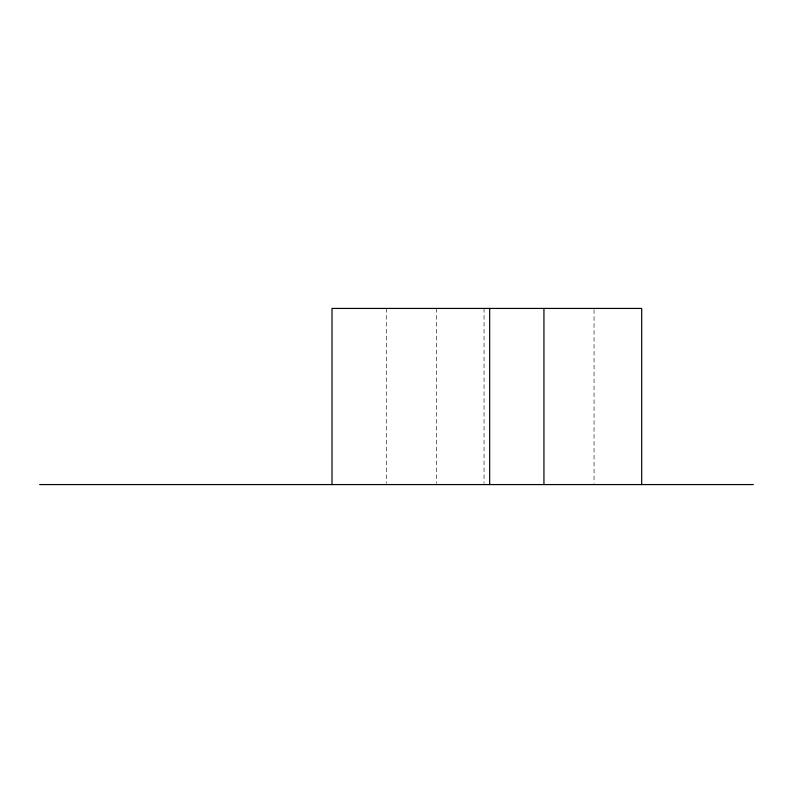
<?xml version="1.0" encoding="UTF-8"?>
<svg xmlns="http://www.w3.org/2000/svg" width="793" height="793" viewBox="0 0 793 793"><rect width="100%" height="100%" fill="white"/><g stroke="black" fill="none" stroke-linecap="round" stroke-linejoin="round"><path stroke-width="0.59" stroke-dasharray="3.96 2.97" d="M594.046 309.657L594.046 483.343M484.047 308.427L484.047 483.343M436.388 308.427L436.388 483.343M386.28 308.427L386.28 483.343"/><path stroke-width="1.19" d="M39.65 484.573L753.35 484.573M641.696 484.573L641.696 308.427L332.009 308.427L332.009 484.573M543.939 308.427L543.939 484.573M489.668 308.427L489.668 484.573"/></g></svg>
